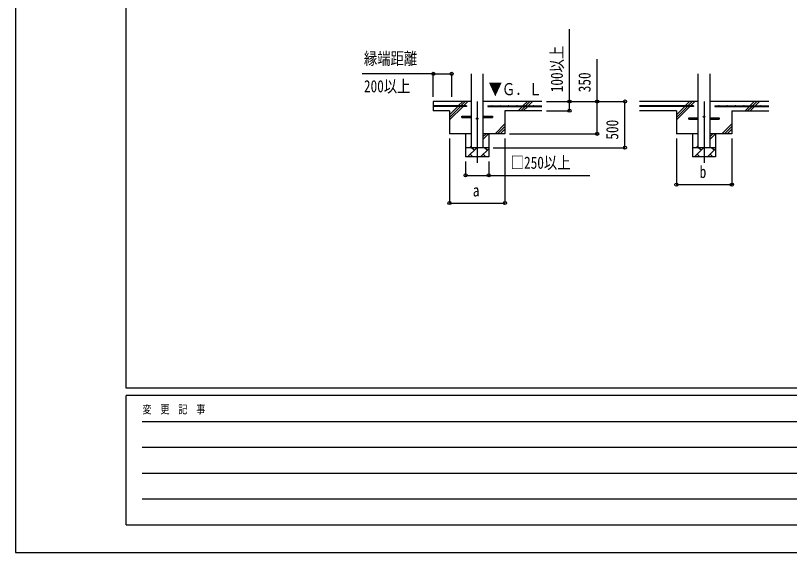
# Model space of a CAD drawing. Units: millimetres, scale not verified. Extents: x -16820 to 16820, y -11880 to 11880.
# Drawn here: x -16820 to -8439, y -11880 to -6063 of the extents above; entities that cross this region are included whole.
import ezdxf
from ezdxf.enums import TextEntityAlignment as Align

# ---------------------------------------------------------------- set-up
doc = ezdxf.new("R2010")
doc.units = ezdxf.units.MM
doc.header["$LTSCALE"] = 50
for name, color, linetype in [('0-4_YKK_12', 2, 'Continuous'), ('0-5_YKK_13', 4, 'Continuous'), ('0-6_YKK_A1', 4, 'Continuous'), ('0-7_YKK_D', 6, 'Continuous'), ('0-8_YKK_ZWAK', 7, 'Continuous')]:
    doc.layers.add(name, color=color, linetype=linetype)
doc.styles.add('ＭＳ ゴシック', font='')
doc.styles.get('ＭＳ ゴシック').set_extended_font_data('MS Gothic')

msp = doc.modelspace()

# ---------------------------------------------------------------- linework, layer by layer
at = {"layer": '0-4_YKK_12'}
for p, q in [((-11820.92, -6995), (-11820.92, -7660.95)), ((-9363.92, -6995), (-9363.92, -7660.95))]:
    msp.add_line(p, q, dxfattribs=at)
at = {"layer": '0-5_YKK_13'}
for p, q in [((-11985.92, -7152), (-11883.42, -7152)), ((-11985.92, -7168), (-11985.92, -7152)), ((-11985.92, -7168), (-11883.42, -7168)), ((-11758.42, -7152), (-11655.92, -7152)), ((-11758.42, -7168), (-11655.92, -7168)), ((-11655.92, -7152), (-11655.92, -7168)), ((-9528.92, -7172), (-9426.42, -7172)), ((-9528.92, -7188), (-9528.92, -7172)), ((-9528.92, -7188), (-9426.42, -7188)), ((-9301.42, -7172), (-9198.92, -7172)), ((-9301.42, -7188), (-9198.92, -7188)), ((-9198.92, -7172), (-9198.92, -7188))]:
    msp.add_line(p, q, dxfattribs=at)
for centre in [(-11820.92, -7180), (-9363.92, -7160)]:
    msp.add_circle(centre, 8, dxfattribs=at)
at = {"layer": '0-6_YKK_A1'}
for p, q in [((-11883.42, -7495), (-11883.42, -6695)), ((-11758.42, -6695), (-11758.42, -7495)), ((-9426.42, -7495), (-9426.42, -6695)), ((-9301.42, -6695), (-9301.42, -7495)), ((-11883.42, -6995), (-12295.92, -6995)), ((-12295.92, -6995), (-12295.92, -7095)), ((-12024.99, -7042.5), (-11977.49, -6995)), ((-11996.71, -7042.5), (-11949.21, -6995)), ((-11968.42, -7042.5), (-11920.92, -6995)), ((-11120.92, -6995), (-11758.42, -6995)), ((-11324.99, -7042.5), (-11277.49, -6995)), ((-11296.71, -7042.5), (-11249.21, -6995)), ((-11268.42, -7042.5), (-11220.92, -6995)), ((-9426.42, -6995), (-10063.92, -6995)), ((-9567.99, -7042.5), (-9520.49, -6995)), ((-9539.71, -7042.5), (-9492.21, -6995)), ((-9511.42, -7042.5), (-9463.92, -6995)), ((-8663.92, -6995), (-9301.42, -6995)), ((-8867.99, -7042.5), (-8820.49, -6995)), ((-8839.71, -7042.5), (-8792.21, -6995)), ((-8811.42, -7042.5), (-8763.92, -6995)), ((-11935.92, -7042.5), (-12295.92, -7042.5)), ((-11935.92, -7047.5), (-12295.92, -7047.5)), ((-12120.92, -7095), (-12295.92, -7095)), ((-12120.92, -7195), (-11973.42, -7047.5)), ((-12120.92, -7138.43), (-12029.99, -7047.5)), ((-12120.92, -7166.72), (-12001.71, -7047.5)), ((-12120.92, -7095), (-12120.92, -7345)), ((-11935.92, -7042.5), (-11935.92, -7047.5)), ((-11705.92, -7042.5), (-11120.92, -7042.5)), ((-11705.92, -7042.5), (-11705.92, -7047.5)), ((-11705.92, -7047.5), (-11120.92, -7047.5)), ((-11120.92, -7095), (-11520.92, -7095)), ((-11520.92, -7095), (-11520.92, -7345)), ((-11377.49, -7095), (-11329.99, -7047.5)), ((-11349.21, -7095), (-11301.71, -7047.5)), ((-11320.92, -7095), (-11273.42, -7047.5)), ((-9478.92, -7042.5), (-10063.92, -7042.5)), ((-9478.92, -7047.5), (-10063.92, -7047.5)), ((-9663.92, -7095), (-10063.92, -7095)), ((-9663.92, -7195), (-9516.42, -7047.5)), ((-9663.92, -7138.43), (-9572.99, -7047.5)), ((-9663.92, -7166.72), (-9544.71, -7047.5)), ((-9663.92, -7095), (-9663.92, -7345)), ((-9478.92, -7042.5), (-9478.92, -7047.5)), ((-9248.92, -7042.5), (-8663.92, -7042.5)), ((-9248.92, -7042.5), (-9248.92, -7047.5)), ((-9248.92, -7047.5), (-8663.92, -7047.5)), ((-9063.92, -7095), (-9063.92, -7345)), ((-9063.92, -7095), (-8663.92, -7095)), ((-8920.49, -7095), (-8872.99, -7047.5)), ((-8892.21, -7095), (-8844.71, -7047.5)), ((-8863.92, -7095), (-8816.42, -7047.5)), ((-11627.49, -7345), (-11520.92, -7238.43)), ((-11599.21, -7345), (-11520.92, -7266.72)), ((-9170.49, -7345), (-9063.92, -7238.43)), ((-9142.21, -7345), (-9063.92, -7266.72)), ((-11883.42, -7345), (-12120.92, -7345)), ((-11945.92, -7345), (-11945.92, -7595)), ((-11758.42, -7406.67), (-11696.75, -7345)), ((-11758.42, -7378.38), (-11725.04, -7345)), ((-11520.92, -7345), (-11758.42, -7345)), ((-11695.92, -7345), (-11695.92, -7595)), ((-11570.92, -7345), (-11520.92, -7295)), ((-9426.42, -7345), (-9663.92, -7345)), ((-9488.92, -7345), (-9488.92, -7595)), ((-9301.42, -7406.67), (-9239.75, -7345)), ((-9301.42, -7378.38), (-9268.04, -7345)), ((-9063.92, -7345), (-9301.42, -7345)), ((-9238.92, -7345), (-9238.92, -7595)), ((-9113.92, -7345), (-9063.92, -7295)), ((-11695.92, -7495), (-11945.92, -7495)), ((-11925.18, -7595), (-11825.18, -7495)), ((-11903.32, -7495), (-11883.42, -7475.1)), ((-11853.74, -7523.55), (-11882.29, -7495)), ((-11783.76, -7595), (-11695.92, -7507.16)), ((-11712.32, -7523.55), (-11740.87, -7495)), ((-9238.92, -7495), (-9488.92, -7495)), ((-9468.18, -7595), (-9368.18, -7495)), ((-9446.32, -7495), (-9426.42, -7475.1)), ((-9396.74, -7523.55), (-9425.29, -7495)), ((-9326.76, -7595), (-9238.92, -7507.16)), ((-9255.32, -7523.55), (-9283.87, -7495)), ((-11695.92, -7595), (-11945.92, -7595)), ((-11896.63, -7566.45), (-11868.08, -7595)), ((-11755.21, -7566.45), (-11726.66, -7595)), ((-9238.92, -7595), (-9488.92, -7595)), ((-9439.63, -7566.45), (-9411.08, -7595)), ((-9298.21, -7566.45), (-9269.66, -7595))]:
    msp.add_line(p, q, dxfattribs=at)
for centre in [(-12250.92, -7040), (-12160.92, -7040), (-12070.92, -7040), (-11980.92, -7040), (-11660.92, -7040), (-11570.92, -7040), (-11480.92, -7040), (-11390.92, -7040), (-11300.92, -7040), (-11210.92, -7040), (-9973.92, -7040), (-9883.92, -7040), (-9793.92, -7040), (-9703.92, -7040), (-9613.92, -7040), (-9523.92, -7040), (-9203.92, -7040), (-9113.92, -7040), (-9023.92, -7040), (-8933.92, -7040), (-8843.92, -7040), (-8753.92, -7040)]:
    msp.add_circle(centre, 2.5, dxfattribs=at)
at = {"layer": '0-7_YKK_D'}
for p, q in [((-12294.02, -6695), (-13065.51, -6695)), ((-12295.92, -6945), (-12295.92, -6694)), ((-12295.92, -6695), (-12095.92, -6695)), ((-12095.92, -6945), (-12095.92, -6694)), ((-11070.92, -6995), (-10819.92, -6995)), ((-11070.92, -6995), (-10219.92, -6995)), ((-11070.92, -6995), (-10519.92, -6995)), ((-10220.92, -7495), (-10220.92, -6995)), ((-11070.92, -7095), (-10819.92, -7095)), ((-11470.92, -7345), (-10519.92, -7345)), ((-12120.92, -7395), (-12120.92, -8096)), ((-11519.92, -7395), (-11519.92, -8096)), ((-9663.92, -7395), (-9663.92, -7896)), ((-9063.92, -7395), (-9063.92, -7896)), ((-11645.92, -7495), (-10219.92, -7495)), ((-11945.92, -7645), (-11945.92, -7796)), ((-11695.92, -7645), (-11695.92, -7796)), ((-9663.92, -7895), (-9063.92, -7895)), ((-12120.92, -8095), (-11519.92, -8095))]:
    msp.add_line(p, q, dxfattribs=at)
for points in [[(-10820.92, -7095), (-10820.92, -6995), (-10820.92, -6210.2)], [(-10520.92, -7345), (-10520.92, -6995), (-10520.92, -6536.6)], [(-11945.92, -7795), (-11695.92, -7795), (-10599.79, -7795)]]:
    msp.add_lwpolyline(points, dxfattribs=at)
for centre in [(-12295.92, -6695), (-12095.92, -6695), (-10820.92, -6995), (-10520.92, -6995), (-10220.92, -6995), (-10820.92, -7095), (-10520.92, -7345), (-10220.92, -7495), (-11945.92, -7795), (-11695.92, -7795), (-9663.92, -7895), (-9063.92, -7895), (-12120.92, -8095), (-11519.92, -8095)]:
    msp.add_circle(centre, 17, dxfattribs=at)
at = {"layer": '0-8_YKK_ZWAK'}
for p, q in [((-15619.92, -10100), (-15619.92, 11100)), ((15580.08, -10100), (-15619.92, -10100)), ((-5219.92, -10180), (-15619.92, -10180)), ((-15619.92, -11580), (-15619.92, -10180)), ((-15449.92, -10460), (-5419.92, -10460)), ((-15449.92, -10740), (-5419.92, -10740)), ((-15449.92, -11020), (-5419.92, -11020)), ((-15449.92, -11300), (-5419.92, -11300)), ((-15619.92, -11580), (-5219.92, -11580))]:
    msp.add_line(p, q, dxfattribs=at)
msp.add_lwpolyline([(-16820, -11880), (16820, -11880), (16820, 11880), (-16820, 11880)], close=True, dxfattribs=at)

# ---------------------------------------------------------------- texts
at = {"layer": '0-6_YKK_A1', "style": 'ＭＳ ゴシック', "width": 0.8}
msp.add_text('▼Ｇ．Ｌ', height=132, dxfattribs=at).set_placement((-11696.23, -6966.55), align=Align.BOTTOM_LEFT)
at = {"layer": '0-7_YKK_D', "style": 'ＭＳ ゴシック', "width": 0.8}
for s, p in [('縁端距離', (-13046.82, -6635)), ('200以上', (-13046.82, -6935)), ('□250以上', (-11457.39, -7763)), ('b', (-9411.92, -7863)), ('a', (-11868.42, -8063))]:
    msp.add_text(s, height=132, dxfattribs=at).set_placement(p, align=Align.BOTTOM_LEFT)
for s, p in [('100以上', (-10852.92, -6895)), ('350', (-10552.92, -6895)), ('500', (-10252.92, -7408.2))]:
    msp.add_text(s, height=132, rotation=90, dxfattribs=at).set_placement(p, align=Align.BOTTOM_LEFT)
at = {"layer": '0-8_YKK_ZWAK', "style": 'ＭＳ ゴシック', "width": 0.8}
msp.add_text('変  更  記  事', height=87.98, dxfattribs=at).set_placement((-15445.24, -10400), align=Align.BOTTOM_LEFT)

doc.saveas('drawing.dxf')
